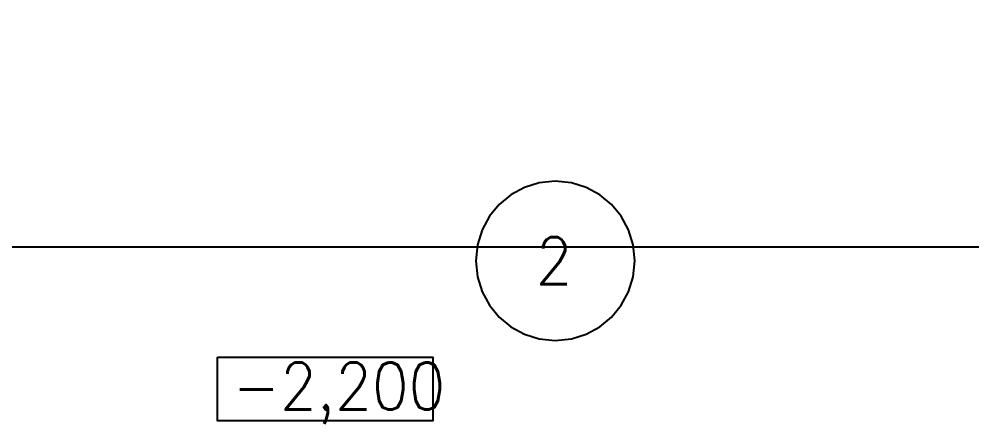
# Model space of a CAD drawing. Header units: millimetres. Extents: x 0 to 420, y 0 to 297.
# Drawn here: x 195.24 to 216.79, y 134.68 to 143.83 of the extents above; entities that cross this region are included whole.
import ezdxf

# ---------------------------------------------------------------- set-up
doc = ezdxf.new("R2010")
doc.units = ezdxf.units.MM
doc.layers.get('0').update_dxf_attribs({"linetype": 'CONTINUOUS'})
doc.styles.get("Standard").update_dxf_attribs({"font": 'STANDARD'})

msp = doc.modelspace()

# ---------------------------------------------------------------- linework, layer by layer
at = {"color": 0, "true_color": 0x000001}
msp.add_lwpolyline([(371.051667, 174.116999), (40.005002, 174.116999), (40.005002, 138.683999), (371.051667, 138.683999)], dxfattribs=at)
at = {"color": 0, "true_color": 0x000007}
for points in [[(209.169, 138.3665), (209.132447, 138.729094), (209.027612, 139.066815), (208.861729, 139.372429), (208.642035, 139.638701), (208.375763, 139.858396), (208.070148, 140.024279), (207.732427, 140.129114), (207.369833, 140.165667), (207.00724, 140.129114), (206.669518, 140.024279), (206.363904, 139.858396), (206.097632, 139.638701), (205.877937, 139.372429), (205.712055, 139.066815), (205.60722, 138.729094), (205.570667, 138.3665)], [(205.570667, 138.3665), (205.60722, 138.003906), (205.712055, 137.666185), (205.877937, 137.360571), (206.097632, 137.094299), (206.363904, 136.874604), (206.669518, 136.708721), (207.00724, 136.603886), (207.369833, 136.567333), (207.732427, 136.603886), (208.070148, 136.708721), (208.375763, 136.874604), (208.642035, 137.094299), (208.861729, 137.360571), (209.027612, 137.666185), (209.132447, 138.003906), (209.169, 138.3665)]]:
    msp.add_lwpolyline(points, dxfattribs=at)
msp.add_lwpolyline([(199.728667, 136.186333), (204.597, 136.186333), (204.597, 134.747), (199.728667, 134.747)], close=True, dxfattribs=at)

# ---------------------------------------------------------------- texts
at = {"color": 0, "true_color": 0x000007, "char_height": 1.062478, "attachment_point": 1}
for s, insert, width in [('2', (206.925337, 138.899809), 0.47221243), ('-2,200', (200.06734, 136.063479), 4.19088554)]:
    msp.add_mtext(s, dxfattribs=dict(at, insert=insert, width=width))

doc.saveas('drawing.dxf')
